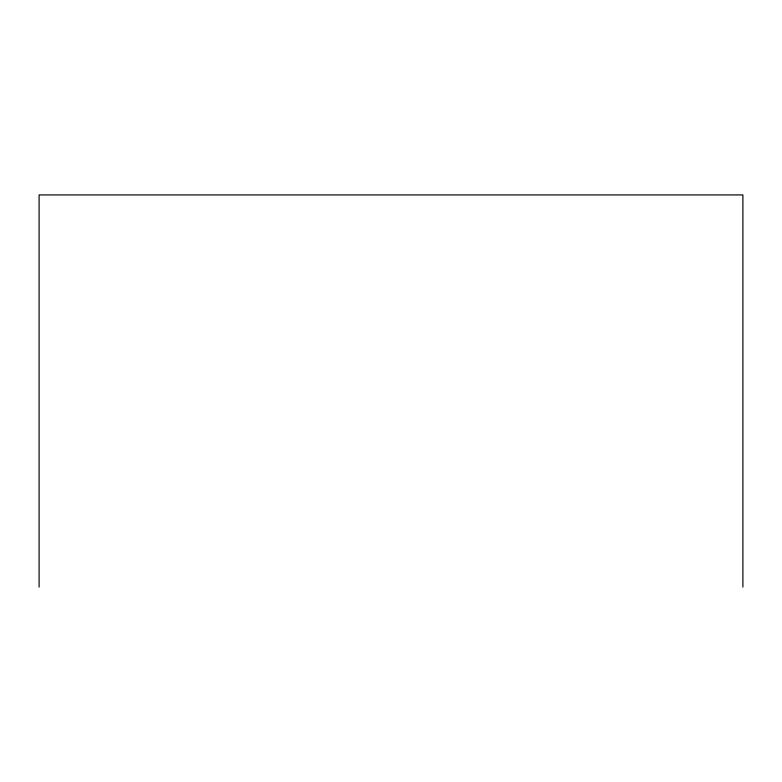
<?xml version="1.0" encoding="UTF-8"?>
<svg xmlns="http://www.w3.org/2000/svg" width="782" height="782" viewBox="0 0 782 782"><rect width="100%" height="100%" fill="white"/><g stroke="black" fill="none" stroke-linecap="round" stroke-linejoin="round"><path stroke-width="1.17" d="M742.9 587.077L742.9 194.923L39.1 194.923L39.1 587.077"/></g></svg>
